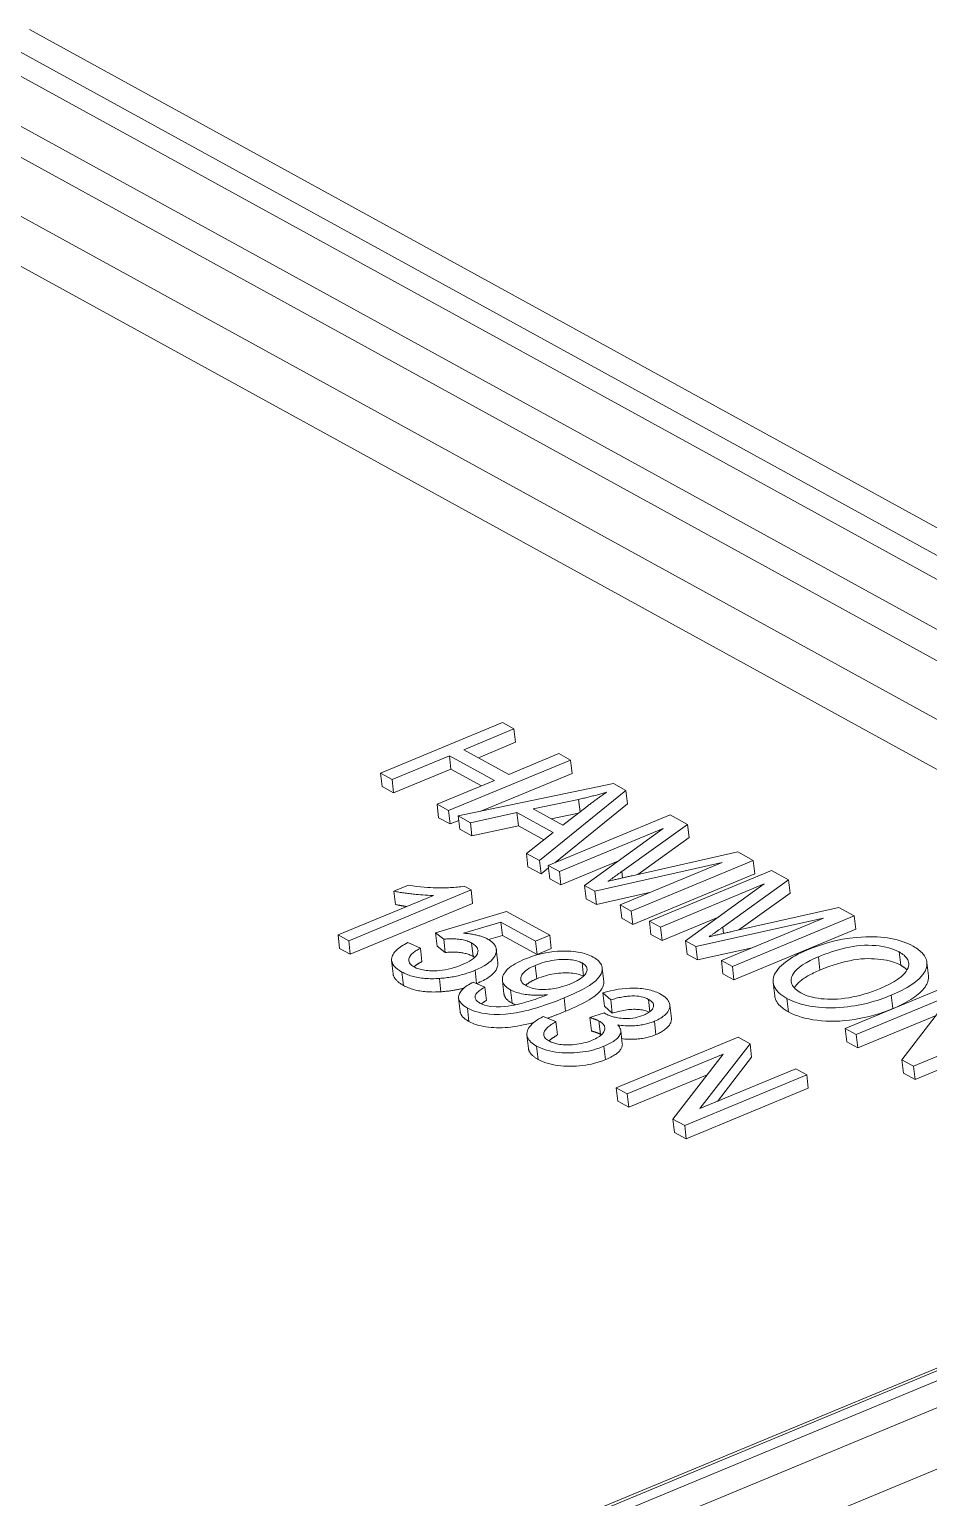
# Model space of a CAD drawing. Header units: millimetres. Extents: x 8 to 690, y 8 to 531.
# Drawn here: x 599.98 to 614.92, y 350.97 to 375.35 of the extents above; entities that cross this region are included whole.
import ezdxf

# ---------------------------------------------------------------- set-up
doc = ezdxf.new("R2010")
doc.units = ezdxf.units.MM
doc.header["$LTSCALE"] = 2.5
doc.layers.add('Visible (ANSI)', color=7, linetype='Continuous', lineweight=9)
doc.layers.add('Visible Narrow (ANSI)', color=7, linetype='Continuous', lineweight=9)

msp = doc.modelspace()

# ---------------------------------------------------------------- linework, layer by layer
at = {"layer": 'Visible (ANSI)'}
for p, q in [((599.978, 375.351), (629.524, 359.125)), ((599.641, 375.079), (629.051, 358.929)), ((627.773, 358.399), (597.935, 374.784)), ((628.635, 358.756), (599.226, 374.907)), ((627.238, 358.176), (597.673, 374.412)), ((596.66, 373.991), (626.225, 357.756)), ((625.363, 357.398), (596.68, 373.149)), ((607.838, 363.837), (605.812, 362.997)), ((608.029, 363.732), (607.838, 363.837)), ((607.197, 363.387), (608.029, 363.732)), ((608.054, 363.511), (608.029, 363.732)), ((607.945, 362.976), (607.197, 363.387)), ((608.054, 363.511), (607.438, 363.255)), ((608.777, 363.322), (607.945, 362.976)), ((608.969, 363.216), (608.777, 363.322)), ((606.003, 362.892), (606.958, 363.288)), ((606.943, 362.376), (608.969, 363.216)), ((606.958, 363.288), (607.706, 362.877)), ((606.983, 363.066), (606.958, 363.288)), ((608.994, 362.995), (608.969, 363.216)), ((605.812, 362.997), (606.003, 362.892)), ((605.837, 362.775), (605.812, 362.997)), ((606.029, 362.67), (606.003, 362.892)), ((606.983, 363.066), (606.029, 362.67)), ((607.706, 362.877), (606.751, 362.481)), ((607.49, 362.787), (606.983, 363.066)), ((608.994, 362.995), (607.477, 362.365)), ((606.029, 362.67), (605.837, 362.775)), ((609.683, 362.824), (607.103, 362.287)), ((608.454, 361.546), (609.89, 362.71)), ((609.89, 362.71), (609.683, 362.824)), ((609.916, 362.489), (609.89, 362.71)), ((606.751, 362.481), (606.943, 362.376)), ((606.777, 362.259), (606.751, 362.481)), ((606.968, 362.154), (606.943, 362.376)), ((608.35, 362.404), (609.104, 362.563)), ((608.84, 362.135), (608.35, 362.404)), ((609.916, 362.489), (608.71, 361.511)), ((609.251, 362.451), (608.84, 362.135)), ((609.127, 362.356), (609.104, 362.563)), ((606.968, 362.154), (606.777, 362.259)), ((607.112, 362.214), (606.968, 362.154)), ((607.103, 362.287), (607.306, 362.176)), ((607.129, 362.066), (607.103, 362.287)), ((607.306, 362.176), (608.077, 362.344)), ((607.331, 361.955), (607.306, 362.176)), ((608.102, 362.122), (607.331, 361.955)), ((608.077, 362.344), (608.682, 362.012)), ((608.102, 362.122), (608.077, 362.344)), ((608.525, 361.89), (608.102, 362.122)), ((610.626, 362.306), (608.6, 361.465)), ((609.101, 362.335), (608.648, 362.24)), ((609.821, 361.365), (610.913, 362.148)), ((610.913, 362.148), (610.626, 362.306)), ((610.938, 361.927), (610.913, 362.148)), ((607.331, 361.955), (607.129, 362.066)), ((608.682, 362.012), (608.236, 361.665)), ((608.784, 361.364), (610.509, 362.08)), ((610.509, 362.08), (609.202, 361.135)), ((610.938, 361.927), (610.088, 361.317)), ((608.236, 361.665), (608.454, 361.546)), ((608.262, 361.444), (608.236, 361.665)), ((611.748, 361.69), (609.992, 361.295)), ((612.004, 361.549), (611.748, 361.69)), ((608.479, 361.324), (608.262, 361.444)), ((608.479, 361.324), (608.454, 361.546)), ((608.605, 361.426), (608.479, 361.324)), ((608.6, 361.465), (608.784, 361.364)), ((608.626, 361.244), (608.6, 361.465)), ((609.756, 361.536), (608.809, 361.143)), ((609.374, 361.041), (611.49, 361.513)), ((611.49, 361.513), (609.795, 360.809)), ((609.979, 360.709), (612.004, 361.549)), ((612.306, 361.384), (610.28, 360.543)), ((612.03, 361.328), (612.004, 361.549)), ((612.593, 361.226), (612.306, 361.384)), ((606.277, 361.138), (606.036, 361.038)), ((608.809, 361.143), (608.626, 361.244)), ((608.809, 361.143), (608.784, 361.364)), ((609.202, 361.135), (609.374, 361.041)), ((609.227, 360.913), (609.202, 361.135)), ((612.03, 361.328), (610.004, 360.487)), ((610.464, 360.442), (612.188, 361.158)), ((612.188, 361.158), (610.882, 360.213)), ((611.501, 360.443), (612.593, 361.226)), ((612.618, 361.004), (612.593, 361.226)), ((553.697, 327.655), (634.085, 361.018)), ((606.69, 360.968), (605.106, 360.311)), ((605.283, 360.214), (607.316, 361.058)), ((606.061, 360.817), (606.036, 361.038)), ((607.316, 361.058), (607.202, 361.12)), ((607.341, 360.836), (607.316, 361.058)), ((609.399, 360.819), (609.227, 360.913)), ((609.399, 360.819), (609.374, 361.041)), ((610.306, 361.021), (609.399, 360.819)), ((612.618, 361.004), (611.767, 360.394)), ((607.341, 360.836), (605.308, 359.992)), ((607.908, 360.7), (606.728, 360.345)), ((608.625, 360.306), (607.908, 360.7)), ((609.795, 360.809), (609.979, 360.709)), ((609.82, 360.588), (609.795, 360.809)), ((610.004, 360.487), (609.979, 360.709)), ((613.428, 360.768), (611.672, 360.373)), ((613.684, 360.627), (613.428, 360.768)), ((636.983, 360.541), (551.943, 325.246)), ((607.191, 360.34), (607.812, 360.523)), ((607.812, 360.523), (608.387, 360.207)), ((607.837, 360.301), (607.812, 360.523)), ((610.004, 360.487), (609.82, 360.588)), ((610.28, 360.543), (610.464, 360.442)), ((610.305, 360.321), (610.28, 360.543)), ((610.489, 360.22), (610.464, 360.442)), ((611.436, 360.613), (610.489, 360.22)), ((611.053, 360.118), (613.17, 360.591)), ((613.17, 360.591), (611.475, 359.887)), ((611.658, 359.786), (613.684, 360.627)), ((613.709, 360.405), (611.684, 359.564)), ((613.709, 360.405), (613.684, 360.627)), ((605.106, 360.311), (605.283, 360.214)), ((605.131, 360.089), (605.106, 360.311)), ((605.308, 359.992), (605.283, 360.214)), ((606.476, 360.091), (606.268, 360.185)), ((606.728, 360.345), (606.863, 360.241)), ((606.753, 360.123), (606.728, 360.345)), ((606.888, 360.019), (606.863, 360.241)), ((607.837, 360.301), (607.607, 360.234)), ((608.413, 359.985), (607.837, 360.301)), ((608.387, 360.207), (608.625, 360.306)), ((608.413, 359.985), (608.387, 360.207)), ((608.65, 360.084), (608.625, 360.306)), ((610.489, 360.22), (610.305, 360.321)), ((610.882, 360.213), (611.053, 360.118)), ((610.907, 359.991), (610.882, 360.213)), ((605.308, 359.992), (605.131, 360.089)), ((606.501, 359.87), (606.476, 360.091)), ((606.888, 360.019), (606.753, 360.123)), ((607.761, 359.851), (607.736, 360.072)), ((608.65, 360.084), (608.413, 359.985)), ((611.079, 359.897), (610.907, 359.991)), ((611.079, 359.897), (611.053, 360.118)), ((611.985, 360.099), (611.079, 359.897)), ((606.022, 359.663), (605.997, 359.885)), ((609.52, 359.54), (609.495, 359.762)), ((611.475, 359.887), (611.658, 359.786)), ((611.5, 359.665), (611.475, 359.887)), ((611.684, 359.564), (611.5, 359.665)), ((611.684, 359.564), (611.658, 359.786)), ((614.914, 359.634), (614.889, 359.856)), ((607.546, 359.444), (607.354, 359.529)), ((607.571, 359.223), (607.546, 359.444)), ((607.863, 359.336), (607.837, 359.557)), ((612.362, 359.301), (612.337, 359.523)), ((615.558, 359.598), (613.533, 358.757)), ((607.134, 359.039), (607.109, 359.261)), ((609.506, 359.349), (609.638, 359.233)), ((609.531, 359.127), (609.506, 359.349)), ((609.663, 359.011), (609.638, 359.233)), ((613.715, 358.657), (615.306, 359.317)), ((615.306, 359.317), (614.474, 358.24)), ((608.727, 358.872), (608.517, 358.955)), ((609.526, 359.019), (609.29, 358.939)), ((609.315, 358.717), (609.29, 358.939)), ((609.663, 359.011), (609.531, 359.127)), ((610.644, 358.925), (610.619, 359.147)), ((615.042, 358.975), (613.741, 358.435)), ((614.67, 358.132), (616.696, 358.973)), ((608.752, 358.65), (608.727, 358.872)), ((609.829, 358.502), (609.804, 358.724)), ((613.533, 358.757), (613.715, 358.657)), ((613.558, 358.535), (613.533, 358.757)), ((616.721, 358.751), (614.695, 357.911)), ((608.269, 358.427), (608.244, 358.649)), ((611.756, 358.612), (609.73, 357.771)), ((611.12, 357.428), (611.951, 358.505)), ((611.951, 358.505), (611.756, 358.612)), ((611.977, 358.283), (611.951, 358.505)), ((613.741, 358.435), (613.558, 358.535)), ((613.741, 358.435), (613.715, 358.657)), ((609.912, 357.671), (611.503, 358.331)), ((611.503, 358.331), (610.671, 357.254)), ((611.977, 358.283), (611.409, 357.548)), ((614.474, 358.24), (614.67, 358.132)), ((614.499, 358.018), (614.474, 358.24)), ((611.239, 357.99), (609.938, 357.449)), ((610.867, 357.147), (612.893, 357.988)), ((612.71, 358.088), (611.12, 357.428)), ((612.893, 357.988), (612.71, 358.088)), ((612.918, 357.766), (612.893, 357.988)), ((614.695, 357.911), (614.499, 358.018)), ((614.695, 357.911), (614.67, 358.132)), ((609.73, 357.771), (609.912, 357.671)), ((609.755, 357.55), (609.73, 357.771)), ((612.918, 357.766), (610.892, 356.925)), ((609.938, 357.449), (609.755, 357.55)), ((609.938, 357.449), (609.912, 357.671)), ((610.671, 357.254), (610.867, 357.147)), ((610.697, 357.033), (610.671, 357.254)), ((610.892, 356.925), (610.697, 357.033)), ((610.892, 356.925), (610.867, 357.147))]:
    msp.add_line(p, q, dxfattribs=at)
at = {"layer": 'Visible (ANSI)', "flags": 128}
for points in [[(609.104, 362.563), (609.124, 362.567), (609.143, 362.572), (609.163, 362.576), (609.183, 362.581), (609.203, 362.585), (609.222, 362.59), (609.242, 362.595), (609.262, 362.599), (609.281, 362.604), (609.301, 362.609), (609.32, 362.614), (609.34, 362.619), (609.359, 362.623), (609.378, 362.628), (609.398, 362.633), (609.417, 362.639), (609.436, 362.644), (609.455, 362.649), (609.474, 362.654), (609.494, 362.659), (609.513, 362.665), (609.532, 362.67), (609.551, 362.676), (609.569, 362.681)], [(609.569, 362.681), (609.555, 362.672), (609.541, 362.662), (609.527, 362.653), (609.513, 362.643), (609.499, 362.634), (609.486, 362.624), (609.472, 362.614), (609.458, 362.605), (609.445, 362.595), (609.432, 362.586), (609.418, 362.576), (609.405, 362.567), (609.392, 362.557), (609.379, 362.548), (609.366, 362.538), (609.353, 362.528), (609.34, 362.519), (609.327, 362.509), (609.314, 362.499), (609.301, 362.49), (609.289, 362.48), (609.276, 362.47), (609.263, 362.461), (609.251, 362.451)], [(607.202, 361.12), (607.175, 361.116), (607.147, 361.112), (607.119, 361.109), (607.09, 361.106), (607.061, 361.103), (607.032, 361.101), (607.003, 361.099), (606.973, 361.097), (606.944, 361.096), (606.914, 361.095), (606.884, 361.095), (606.854, 361.094), (606.824, 361.094), (606.794, 361.094), (606.764, 361.094), (606.729, 361.095), (606.689, 361.096), (606.643, 361.098), (606.593, 361.101), (606.538, 361.106), (606.478, 361.111), (606.415, 361.118), (606.348, 361.127), (606.277, 361.138)], [(609.591, 361.203), (609.6, 361.21), (609.61, 361.216), (609.62, 361.223), (609.63, 361.23), (609.64, 361.237), (609.65, 361.244), (609.66, 361.251), (609.67, 361.258), (609.68, 361.265), (609.689, 361.272), (609.698, 361.278), (609.708, 361.285), (609.717, 361.292), (609.727, 361.298), (609.736, 361.305), (609.746, 361.312), (609.755, 361.319), (609.765, 361.325), (609.774, 361.332), (609.784, 361.339), (609.793, 361.345), (609.803, 361.352), (609.812, 361.359), (609.821, 361.365)], [(609.992, 361.295), (609.976, 361.292), (609.959, 361.288), (609.943, 361.284), (609.926, 361.28), (609.91, 361.277), (609.893, 361.273), (609.876, 361.269), (609.859, 361.265), (609.843, 361.261), (609.826, 361.258), (609.809, 361.254), (609.793, 361.25), (609.776, 361.246), (609.76, 361.243), (609.744, 361.239), (609.727, 361.235), (609.71, 361.231), (609.693, 361.227), (609.676, 361.223), (609.658, 361.219), (609.641, 361.215), (609.624, 361.211), (609.607, 361.207), (609.591, 361.203)], [(606.036, 361.038), (606.056, 361.034), (606.076, 361.03), (606.096, 361.026), (606.117, 361.023), (606.138, 361.019), (606.159, 361.016), (606.18, 361.012), (606.202, 361.009), (606.224, 361.006), (606.245, 361.003), (606.267, 361), (606.289, 360.997), (606.31, 360.994), (606.332, 360.992), (606.353, 360.989), (606.377, 360.987), (606.406, 360.984), (606.439, 360.981), (606.475, 360.977), (606.514, 360.975), (606.556, 360.972), (606.599, 360.97), (606.644, 360.969), (606.69, 360.968)], [(606.247, 360.784), (606.238, 360.786), (606.229, 360.787), (606.221, 360.788), (606.212, 360.789), (606.204, 360.791), (606.195, 360.792), (606.187, 360.793), (606.179, 360.795), (606.171, 360.796), (606.163, 360.797), (606.155, 360.799), (606.148, 360.8), (606.14, 360.801), (606.132, 360.803), (606.125, 360.804), (606.117, 360.805), (606.11, 360.807), (606.103, 360.808), (606.096, 360.81), (606.089, 360.811), (606.082, 360.812), (606.075, 360.814), (606.068, 360.815), (606.061, 360.817)], [(611.27, 360.281), (611.28, 360.287), (611.29, 360.294), (611.3, 360.301), (611.31, 360.308), (611.32, 360.315), (611.33, 360.322), (611.34, 360.329), (611.35, 360.336), (611.359, 360.343), (611.369, 360.349), (611.378, 360.356), (611.387, 360.362), (611.397, 360.369), (611.406, 360.376), (611.416, 360.383), (611.425, 360.389), (611.435, 360.396), (611.444, 360.403), (611.454, 360.41), (611.463, 360.416), (611.473, 360.423), (611.482, 360.43), (611.491, 360.436), (611.501, 360.443)], [(606.268, 360.185), (606.24, 360.17), (606.212, 360.155), (606.186, 360.14), (606.161, 360.125), (606.137, 360.109), (606.115, 360.093), (606.095, 360.076), (606.076, 360.059), (606.059, 360.042), (606.044, 360.024), (606.032, 360.007), (606.021, 359.989), (606.012, 359.972), (606.005, 359.954), (605.999, 359.934), (605.996, 359.911), (605.997, 359.885), (606.003, 359.858), (606.015, 359.828), (606.035, 359.798), (606.061, 359.77), (606.092, 359.744), (606.127, 359.719), (606.167, 359.695)], [(606.863, 360.241), (606.88, 360.242), (606.896, 360.244), (606.913, 360.245), (606.929, 360.246), (606.946, 360.247), (606.962, 360.248), (606.979, 360.248), (606.995, 360.248), (607.011, 360.248), (607.028, 360.247), (607.046, 360.246), (607.066, 360.245), (607.088, 360.243), (607.111, 360.241), (607.134, 360.238), (607.158, 360.234), (607.183, 360.229), (607.206, 360.223), (607.228, 360.217), (607.249, 360.211), (607.269, 360.203), (607.288, 360.195), (607.306, 360.187), (607.323, 360.178)], [(607.323, 360.178), (607.34, 360.169), (607.356, 360.159), (607.37, 360.148), (607.383, 360.138), (607.395, 360.126), (607.405, 360.115), (607.414, 360.103), (607.421, 360.091), (607.426, 360.078), (607.43, 360.065), (607.432, 360.052), (607.431, 360.039), (607.43, 360.026), (607.426, 360.012), (607.421, 359.998), (607.412, 359.982), (607.399, 359.963), (607.381, 359.943), (607.357, 359.921), (607.326, 359.898), (607.292, 359.877), (607.254, 359.856), (607.214, 359.837), (607.171, 359.818)], [(607.59, 360.243), (607.578, 360.25), (607.565, 360.256), (607.551, 360.262), (607.538, 360.268), (607.524, 360.274), (607.509, 360.28), (607.494, 360.285), (607.479, 360.29), (607.463, 360.295), (607.447, 360.299), (607.431, 360.304), (607.414, 360.308), (607.396, 360.312), (607.379, 360.316), (607.361, 360.319), (607.343, 360.322), (607.325, 360.325), (607.306, 360.328), (607.288, 360.331), (607.269, 360.333), (607.249, 360.335), (607.23, 360.337), (607.21, 360.339), (607.191, 360.34)], [(607.383, 359.724), (607.436, 359.747), (607.486, 359.772), (607.533, 359.798), (607.576, 359.824), (607.614, 359.852), (607.648, 359.881), (607.675, 359.909), (607.695, 359.935), (607.711, 359.96), (607.722, 359.984), (607.73, 360.005), (607.735, 360.026), (607.737, 360.047), (607.737, 360.067), (607.734, 360.087), (607.728, 360.107), (607.72, 360.126), (607.708, 360.145), (607.695, 360.163), (607.678, 360.18), (607.659, 360.197), (607.638, 360.213), (607.615, 360.228), (607.59, 360.243)], [(611.672, 360.373), (611.655, 360.369), (611.639, 360.365), (611.623, 360.362), (611.606, 360.358), (611.589, 360.354), (611.572, 360.35), (611.556, 360.347), (611.539, 360.343), (611.522, 360.339), (611.506, 360.335), (611.489, 360.331), (611.472, 360.328), (611.456, 360.324), (611.44, 360.32), (611.424, 360.316), (611.407, 360.313), (611.39, 360.309), (611.373, 360.305), (611.355, 360.301), (611.338, 360.297), (611.321, 360.292), (611.303, 360.288), (611.287, 360.284), (611.27, 360.281)], [(614.66, 360.125), (614.622, 360.145), (614.582, 360.164), (614.539, 360.182), (614.494, 360.199), (614.447, 360.214), (614.398, 360.228), (614.346, 360.24), (614.292, 360.251), (614.237, 360.261), (614.18, 360.268), (614.122, 360.274), (614.063, 360.278), (614.002, 360.28), (613.941, 360.281), (613.877, 360.28), (613.803, 360.277), (613.713, 360.27), (613.608, 360.258), (613.49, 360.239), (613.363, 360.212), (613.24, 360.179), (613.12, 360.143), (613.005, 360.102), (612.895, 360.058)], [(606.37, 359.78), (606.35, 359.792), (606.331, 359.805), (606.316, 359.819), (606.303, 359.833), (606.293, 359.849), (606.286, 359.864), (606.282, 359.881), (606.281, 359.897), (606.283, 359.914), (606.287, 359.93), (606.294, 359.945), (606.303, 359.959), (606.312, 359.972), (606.323, 359.984), (606.334, 359.995), (606.347, 360.007), (606.36, 360.018), (606.374, 360.029), (606.39, 360.04), (606.406, 360.051), (606.422, 360.061), (606.44, 360.071), (606.457, 360.082), (606.476, 360.091)], [(607.349, 359.956), (607.334, 359.964), (607.319, 359.971), (607.303, 359.978), (607.287, 359.984), (607.271, 359.99), (607.253, 359.996), (607.236, 360.001), (607.218, 360.005), (607.199, 360.009), (607.179, 360.013), (607.16, 360.016), (607.139, 360.019), (607.119, 360.021), (607.098, 360.023), (607.077, 360.024), (607.057, 360.025), (607.036, 360.026), (607.015, 360.026), (606.994, 360.026), (606.973, 360.025), (606.952, 360.024), (606.931, 360.023), (606.909, 360.021), (606.888, 360.019)], [(607.377, 359.939), (607.376, 359.94), (607.375, 359.941), (607.374, 359.942), (607.373, 359.942), (607.372, 359.943), (607.37, 359.944), (607.369, 359.944), (607.368, 359.945), (607.367, 359.946), (607.366, 359.947), (607.365, 359.947), (607.363, 359.948), (607.362, 359.949), (607.361, 359.949), (607.36, 359.95), (607.359, 359.951), (607.357, 359.952), (607.356, 359.952), (607.355, 359.953), (607.354, 359.954), (607.353, 359.954), (607.351, 359.955), (607.35, 359.956), (607.349, 359.956)], [(608.207, 359.909), (608.166, 359.891), (608.126, 359.872), (608.087, 359.853), (608.051, 359.833), (608.016, 359.812), (607.984, 359.791), (607.955, 359.769), (607.929, 359.746), (607.906, 359.724), (607.886, 359.701), (607.87, 359.677), (607.857, 359.654), (607.847, 359.63), (607.84, 359.606), (607.837, 359.583), (607.837, 359.56), (607.841, 359.537), (607.849, 359.515), (607.861, 359.493), (607.876, 359.472), (607.895, 359.453), (607.918, 359.434), (607.943, 359.416), (607.972, 359.399)], [(609.345, 359.944), (609.318, 359.957), (609.291, 359.97), (609.262, 359.982), (609.231, 359.993), (609.199, 360.003), (609.165, 360.012), (609.13, 360.02), (609.093, 360.027), (609.055, 360.033), (609.016, 360.037), (608.976, 360.041), (608.935, 360.043), (608.893, 360.044), (608.851, 360.044), (608.805, 360.043), (608.752, 360.04), (608.692, 360.035), (608.626, 360.026), (608.554, 360.014), (608.48, 359.998), (608.408, 359.979), (608.338, 359.957), (608.272, 359.934), (608.207, 359.909)], [(608.861, 359.266), (609.019, 359.334), (609.169, 359.408), (609.285, 359.474), (609.353, 359.522), (609.389, 359.552), (609.417, 359.58), (609.442, 359.608), (609.462, 359.637), (609.478, 359.666), (609.489, 359.695), (609.495, 359.723), (609.496, 359.748), (609.494, 359.772), (609.488, 359.793), (609.481, 359.813), (609.473, 359.829), (609.463, 359.845), (609.451, 359.861), (609.437, 359.876), (609.422, 359.89), (609.405, 359.904), (609.386, 359.918), (609.366, 359.931), (609.345, 359.944)], [(612.895, 360.058), (612.844, 360.037), (612.794, 360.014), (612.747, 359.99), (612.702, 359.966), (612.658, 359.941), (612.617, 359.915), (612.578, 359.889), (612.541, 359.862), (612.507, 359.834), (612.474, 359.806), (612.442, 359.774), (612.411, 359.739), (612.383, 359.7), (612.36, 359.658), (612.343, 359.613), (612.336, 359.568), (612.336, 359.523), (612.346, 359.479), (612.363, 359.437), (612.389, 359.396), (612.423, 359.358), (612.463, 359.322), (612.511, 359.288), (612.565, 359.256)], [(612.794, 359.352), (612.767, 359.367), (612.743, 359.383), (612.721, 359.4), (612.7, 359.418), (612.683, 359.436), (612.668, 359.455), (612.655, 359.474), (612.646, 359.494), (612.639, 359.515), (612.635, 359.535), (612.634, 359.556), (612.636, 359.578), (612.64, 359.599), (612.647, 359.621), (612.657, 359.645), (612.673, 359.672), (612.696, 359.703), (612.729, 359.738), (612.772, 359.776), (612.825, 359.814), (612.884, 359.85), (612.948, 359.885), (613.016, 359.918), (613.088, 359.949)], [(613.088, 359.949), (613.141, 359.97), (613.195, 359.991), (613.25, 360.011), (613.306, 360.031), (613.363, 360.049), (613.421, 360.066), (613.48, 360.083), (613.541, 360.097), (613.603, 360.11), (613.665, 360.121), (613.728, 360.13), (613.791, 360.136), (613.854, 360.139), (613.916, 360.139), (613.978, 360.138), (614.039, 360.134), (614.098, 360.128), (614.155, 360.119), (614.209, 360.109), (614.26, 360.097), (614.307, 360.082), (614.351, 360.066), (614.393, 360.049), (614.431, 360.029)], [(614.456, 359.807), (614.422, 359.825), (614.385, 359.841), (614.346, 359.856), (614.306, 359.869), (614.264, 359.881), (614.219, 359.891), (614.173, 359.899), (614.125, 359.906), (614.074, 359.911), (614.022, 359.915), (613.968, 359.917), (613.912, 359.918), (613.855, 359.916), (613.795, 359.912), (613.734, 359.906), (613.672, 359.896), (613.608, 359.884), (613.542, 359.87), (613.475, 359.853), (613.406, 359.833), (613.335, 359.81), (613.263, 359.785), (613.189, 359.758), (613.114, 359.727)], [(614.431, 360.029), (614.453, 360.016), (614.474, 360.003), (614.493, 359.989), (614.51, 359.975), (614.526, 359.96), (614.541, 359.945), (614.553, 359.929), (614.564, 359.913), (614.573, 359.897), (614.58, 359.879), (614.585, 359.86), (614.589, 359.839), (614.589, 359.816), (614.586, 359.791), (614.578, 359.764), (614.565, 359.735), (614.543, 359.702), (614.511, 359.664), (614.466, 359.622), (614.407, 359.578), (614.341, 359.535), (614.267, 359.494), (614.188, 359.456), (614.104, 359.419)], [(614.298, 359.31), (614.436, 359.372), (614.561, 359.439), (614.671, 359.51), (614.761, 359.585), (614.822, 359.652), (614.859, 359.709), (614.878, 359.755), (614.888, 359.795), (614.89, 359.833), (614.888, 359.866), (614.881, 359.896), (614.872, 359.922), (614.862, 359.943), (614.851, 359.962), (614.838, 359.98), (614.824, 359.998), (614.809, 360.015), (614.792, 360.032), (614.773, 360.049), (614.753, 360.065), (614.732, 360.081), (614.709, 360.096), (614.685, 360.111), (614.66, 360.125)], [(606.192, 359.473), (606.179, 359.481), (606.167, 359.488), (606.155, 359.495), (606.144, 359.503), (606.133, 359.51), (606.122, 359.518), (606.112, 359.526), (606.103, 359.533), (606.094, 359.541), (606.086, 359.549), (606.078, 359.557), (606.071, 359.564), (606.064, 359.572), (606.057, 359.58), (606.052, 359.588), (606.046, 359.597), (606.042, 359.605), (606.037, 359.613), (606.033, 359.621), (606.03, 359.63), (606.027, 359.638), (606.025, 359.646), (606.023, 359.655), (606.022, 359.663)], [(606.167, 359.695), (606.186, 359.685), (606.205, 359.676), (606.225, 359.667), (606.246, 359.658), (606.267, 359.649), (606.289, 359.641), (606.312, 359.634), (606.336, 359.627), (606.36, 359.62), (606.385, 359.614), (606.411, 359.609), (606.438, 359.604), (606.465, 359.599), (606.493, 359.595), (606.521, 359.592), (606.55, 359.59), (606.579, 359.588), (606.608, 359.586), (606.638, 359.585), (606.668, 359.585), (606.699, 359.585), (606.729, 359.586), (606.76, 359.587), (606.791, 359.589)], [(606.501, 359.87), (606.494, 359.866), (606.487, 359.862), (606.48, 359.858), (606.474, 359.855), (606.467, 359.851), (606.461, 359.847), (606.454, 359.843), (606.448, 359.84), (606.442, 359.836), (606.436, 359.832), (606.431, 359.829), (606.425, 359.825), (606.42, 359.821), (606.414, 359.818), (606.409, 359.814), (606.404, 359.81), (606.399, 359.807), (606.394, 359.803), (606.389, 359.799), (606.385, 359.796), (606.38, 359.792), (606.376, 359.789), (606.372, 359.785), (606.368, 359.781)], [(607.171, 359.818), (607.127, 359.801), (607.082, 359.784), (607.035, 359.769), (606.986, 359.756), (606.936, 359.744), (606.885, 359.734), (606.837, 359.727), (606.792, 359.722), (606.752, 359.718), (606.716, 359.717), (606.684, 359.716), (606.655, 359.717), (606.627, 359.718), (606.599, 359.719), (606.572, 359.722), (606.545, 359.725), (606.519, 359.73), (606.494, 359.735), (606.471, 359.741), (606.448, 359.747), (606.427, 359.754), (606.407, 359.762), (606.388, 359.771), (606.37, 359.78)], [(606.791, 359.589), (606.817, 359.591), (606.844, 359.593), (606.87, 359.596), (606.896, 359.599), (606.922, 359.602), (606.948, 359.606), (606.974, 359.61), (607, 359.614), (607.025, 359.618), (607.051, 359.623), (607.076, 359.629), (607.102, 359.634), (607.127, 359.64), (607.152, 359.647), (607.176, 359.653), (607.2, 359.66), (607.224, 359.667), (607.248, 359.675), (607.271, 359.682), (607.294, 359.69), (607.317, 359.699), (607.339, 359.707), (607.361, 359.716), (607.383, 359.724)], [(607.761, 359.851), (607.762, 359.836), (607.762, 359.821), (607.76, 359.806), (607.757, 359.791), (607.752, 359.775), (607.746, 359.76), (607.739, 359.744), (607.731, 359.729), (607.721, 359.714), (607.709, 359.698), (607.697, 359.684), (607.683, 359.669), (607.667, 359.654), (607.651, 359.64), (607.633, 359.625), (607.613, 359.611), (607.593, 359.597), (607.571, 359.583), (607.547, 359.57), (607.523, 359.556), (607.497, 359.543), (607.469, 359.53), (607.441, 359.517), (607.411, 359.504)], [(608.235, 359.466), (608.219, 359.476), (608.204, 359.486), (608.19, 359.496), (608.178, 359.507), (608.168, 359.518), (608.159, 359.53), (608.152, 359.542), (608.146, 359.555), (608.143, 359.567), (608.141, 359.58), (608.142, 359.593), (608.143, 359.607), (608.147, 359.62), (608.152, 359.634), (608.16, 359.649), (608.171, 359.665), (608.185, 359.683), (608.203, 359.701), (608.226, 359.72), (608.253, 359.739), (608.282, 359.757), (608.313, 359.774), (608.347, 359.79), (608.382, 359.805)], [(608.382, 359.805), (608.418, 359.819), (608.455, 359.833), (608.493, 359.846), (608.533, 359.858), (608.573, 359.868), (608.614, 359.878), (608.656, 359.886), (608.698, 359.892), (608.737, 359.897), (608.775, 359.901), (608.811, 359.903), (608.845, 359.904), (608.877, 359.904), (608.907, 359.904), (608.938, 359.902), (608.967, 359.9), (608.996, 359.896), (609.024, 359.892), (609.05, 359.887), (609.076, 359.88), (609.099, 359.873), (609.121, 359.865), (609.142, 359.856), (609.161, 359.846)], [(609.184, 359.626), (609.164, 359.636), (609.142, 359.645), (609.118, 359.653), (609.094, 359.661), (609.067, 359.667), (609.04, 359.672), (609.01, 359.676), (608.98, 359.679), (608.948, 359.681), (608.915, 359.682), (608.88, 359.682), (608.844, 359.681), (608.807, 359.679), (608.77, 359.676), (608.734, 359.672), (608.697, 359.667), (608.661, 359.66), (608.624, 359.653), (608.588, 359.644), (608.552, 359.634), (608.515, 359.623), (608.479, 359.611), (608.443, 359.598), (608.407, 359.583)], [(609.161, 359.846), (609.178, 359.837), (609.192, 359.826), (609.206, 359.815), (609.217, 359.804), (609.226, 359.792), (609.234, 359.78), (609.239, 359.767), (609.242, 359.754), (609.243, 359.741), (609.243, 359.728), (609.24, 359.714), (609.236, 359.7), (609.23, 359.686), (609.222, 359.671), (609.211, 359.655), (609.197, 359.638), (609.179, 359.621), (609.156, 359.602), (609.131, 359.583), (609.102, 359.566), (609.072, 359.549), (609.04, 359.532), (609.006, 359.516), (608.971, 359.501)], [(613.114, 359.727), (613.086, 359.715), (613.058, 359.704), (613.032, 359.692), (613.006, 359.68), (612.982, 359.667), (612.958, 359.655), (612.935, 359.643), (612.914, 359.631), (612.893, 359.619), (612.873, 359.607), (612.853, 359.594), (612.835, 359.582), (612.818, 359.57), (612.801, 359.557), (612.786, 359.545), (612.771, 359.532), (612.758, 359.52), (612.745, 359.507), (612.733, 359.495), (612.722, 359.482), (612.712, 359.469), (612.703, 359.457), (612.694, 359.444), (612.687, 359.431)], [(614.561, 359.729), (614.558, 359.732), (614.555, 359.736), (614.551, 359.739), (614.548, 359.743), (614.544, 359.746), (614.54, 359.75), (614.536, 359.753), (614.532, 359.756), (614.528, 359.76), (614.524, 359.763), (614.52, 359.766), (614.516, 359.77), (614.511, 359.773), (614.507, 359.776), (614.502, 359.779), (614.497, 359.782), (614.493, 359.786), (614.488, 359.789), (614.483, 359.792), (614.478, 359.795), (614.472, 359.798), (614.467, 359.801), (614.462, 359.804), (614.456, 359.807)], [(606.816, 359.367), (606.785, 359.366), (606.753, 359.364), (606.723, 359.364), (606.692, 359.363), (606.663, 359.364), (606.633, 359.364), (606.605, 359.366), (606.576, 359.368), (606.549, 359.37), (606.521, 359.373), (606.495, 359.377), (606.468, 359.381), (606.443, 359.386), (606.417, 359.391), (606.393, 359.397), (606.368, 359.403), (606.345, 359.41), (606.321, 359.417), (606.299, 359.425), (606.276, 359.434), (606.255, 359.443), (606.233, 359.453), (606.213, 359.463), (606.192, 359.473)], [(607.201, 359.432), (607.186, 359.427), (607.17, 359.423), (607.155, 359.419), (607.139, 359.416), (607.123, 359.412), (607.108, 359.408), (607.092, 359.405), (607.076, 359.402), (607.06, 359.399), (607.045, 359.396), (607.029, 359.393), (607.013, 359.39), (606.997, 359.387), (606.98, 359.385), (606.964, 359.383), (606.948, 359.38), (606.932, 359.378), (606.915, 359.376), (606.899, 359.375), (606.883, 359.373), (606.866, 359.371), (606.85, 359.37), (606.833, 359.369), (606.816, 359.367)], [(607.354, 359.529), (607.327, 359.515), (607.301, 359.5), (607.276, 359.485), (607.253, 359.47), (607.231, 359.455), (607.21, 359.439), (607.191, 359.423), (607.174, 359.406), (607.158, 359.39), (607.145, 359.373), (607.133, 359.356), (607.124, 359.339), (607.117, 359.322), (607.112, 359.305), (607.109, 359.285), (607.109, 359.265), (607.112, 359.243), (607.121, 359.221), (607.133, 359.198), (607.151, 359.176), (607.172, 359.155), (607.197, 359.135), (607.224, 359.116), (607.255, 359.098)], [(607.463, 359.18), (607.45, 359.188), (607.438, 359.196), (607.426, 359.204), (607.416, 359.212), (607.407, 359.222), (607.399, 359.231), (607.393, 359.241), (607.388, 359.25), (607.384, 359.261), (607.382, 359.271), (607.382, 359.281), (607.383, 359.292), (607.386, 359.304), (607.391, 359.315), (607.398, 359.328), (607.407, 359.34), (607.419, 359.354), (607.433, 359.368), (607.449, 359.381), (607.466, 359.394), (607.485, 359.407), (607.505, 359.42), (607.525, 359.432), (607.546, 359.444)], [(608.407, 359.583), (608.397, 359.579), (608.387, 359.575), (608.377, 359.57), (608.368, 359.566), (608.358, 359.562), (608.349, 359.557), (608.34, 359.553), (608.331, 359.548), (608.323, 359.544), (608.315, 359.539), (608.307, 359.535), (608.299, 359.53), (608.291, 359.525), (608.284, 359.521), (608.277, 359.516), (608.27, 359.512), (608.263, 359.507), (608.257, 359.502), (608.25, 359.497), (608.244, 359.493), (608.238, 359.488), (608.233, 359.483), (608.228, 359.478), (608.222, 359.473)], [(608.971, 359.501), (608.947, 359.491), (608.922, 359.482), (608.896, 359.472), (608.87, 359.464), (608.843, 359.455), (608.816, 359.447), (608.789, 359.44), (608.761, 359.433), (608.732, 359.427), (608.703, 359.421), (608.672, 359.416), (608.639, 359.412), (608.604, 359.409), (608.567, 359.406), (608.528, 359.405), (608.489, 359.406), (608.451, 359.408), (608.415, 359.412), (608.379, 359.417), (608.346, 359.424), (608.315, 359.433), (608.286, 359.443), (608.259, 359.454), (608.235, 359.466)], [(609.52, 359.54), (609.521, 359.522), (609.52, 359.504), (609.517, 359.485), (609.512, 359.467), (609.505, 359.448), (609.496, 359.429), (609.484, 359.411), (609.471, 359.392), (609.455, 359.373), (609.438, 359.354), (609.418, 359.334), (609.397, 359.315), (609.372, 359.296), (609.345, 359.276), (609.314, 359.255), (609.28, 359.234), (609.242, 359.212), (609.201, 359.19), (609.157, 359.167), (609.109, 359.143), (609.058, 359.119), (609.004, 359.095), (608.947, 359.07), (608.886, 359.044)], [(610.465, 359.328), (610.445, 359.339), (610.423, 359.349), (610.401, 359.359), (610.378, 359.369), (610.353, 359.377), (610.328, 359.386), (610.301, 359.393), (610.273, 359.4), (610.245, 359.407), (610.216, 359.412), (610.186, 359.417), (610.155, 359.421), (610.124, 359.424), (610.09, 359.426), (610.051, 359.428), (610.005, 359.429), (609.953, 359.428), (609.894, 359.424), (609.829, 359.418), (609.762, 359.409), (609.696, 359.397), (609.631, 359.383), (609.568, 359.367), (609.506, 359.349)], [(614.914, 359.634), (614.916, 359.611), (614.915, 359.587), (614.911, 359.564), (614.906, 359.54), (614.898, 359.517), (614.887, 359.493), (614.874, 359.47), (614.859, 359.446), (614.841, 359.423), (614.821, 359.399), (614.799, 359.376), (614.774, 359.352), (614.747, 359.329), (614.719, 359.306), (614.688, 359.283), (614.655, 359.26), (614.621, 359.238), (614.584, 359.216), (614.546, 359.194), (614.505, 359.172), (614.463, 359.151), (614.418, 359.13), (614.372, 359.109), (614.323, 359.088)], [(607.255, 359.098), (607.296, 359.077), (607.34, 359.058), (607.389, 359.041), (607.44, 359.027), (607.495, 359.015), (607.554, 359.005), (607.623, 358.997), (607.701, 358.993), (607.79, 358.992), (607.887, 358.997), (607.98, 359.007), (608.066, 359.02), (608.144, 359.034), (608.213, 359.049), (608.277, 359.064), (608.342, 359.082), (608.407, 359.101), (608.473, 359.121), (608.538, 359.143), (608.604, 359.166), (608.669, 359.19), (608.734, 359.214), (608.798, 359.24), (608.861, 359.266)], [(608.535, 359.3), (608.51, 359.29), (608.484, 359.28), (608.458, 359.27), (608.432, 359.26), (608.405, 359.251), (608.379, 359.241), (608.352, 359.232), (608.324, 359.223), (608.297, 359.215), (608.269, 359.206), (608.24, 359.198), (608.208, 359.189), (608.171, 359.179), (608.129, 359.169), (608.083, 359.158), (608.035, 359.148), (607.985, 359.138), (607.934, 359.13), (607.874, 359.123), (607.807, 359.118), (607.732, 359.118), (607.639, 359.125), (607.542, 359.147), (607.463, 359.18)], [(607.571, 359.223), (607.567, 359.22), (607.563, 359.218), (607.559, 359.216), (607.555, 359.213), (607.551, 359.211), (607.547, 359.209), (607.543, 359.206), (607.539, 359.204), (607.536, 359.202), (607.532, 359.199), (607.528, 359.197), (607.525, 359.195), (607.521, 359.193), (607.518, 359.19), (607.514, 359.188), (607.511, 359.186), (607.508, 359.184), (607.504, 359.181), (607.501, 359.179), (607.498, 359.177), (607.495, 359.175), (607.492, 359.173), (607.489, 359.17), (607.486, 359.168)], [(607.997, 359.178), (607.987, 359.183), (607.977, 359.189), (607.968, 359.195), (607.959, 359.201), (607.95, 359.207), (607.942, 359.213), (607.934, 359.219), (607.927, 359.226), (607.92, 359.232), (607.913, 359.238), (607.907, 359.245), (607.901, 359.251), (607.896, 359.258), (607.891, 359.265), (607.886, 359.271), (607.882, 359.278), (607.878, 359.285), (607.875, 359.292), (607.872, 359.299), (607.869, 359.306), (607.867, 359.313), (607.865, 359.321), (607.864, 359.328), (607.863, 359.336)], [(607.972, 359.399), (607.994, 359.388), (608.018, 359.377), (608.043, 359.367), (608.069, 359.358), (608.097, 359.349), (608.126, 359.342), (608.156, 359.335), (608.186, 359.329), (608.215, 359.325), (608.243, 359.321), (608.27, 359.318), (608.296, 359.315), (608.32, 359.314), (608.343, 359.312), (608.367, 359.311), (608.39, 359.311), (608.414, 359.311), (608.438, 359.311), (608.462, 359.312), (608.486, 359.313), (608.51, 359.314), (608.534, 359.316), (608.559, 359.318), (608.583, 359.321)], [(608.053, 359.151), (608.05, 359.152), (608.048, 359.153), (608.045, 359.154), (608.043, 359.155), (608.04, 359.156), (608.038, 359.157), (608.036, 359.159), (608.033, 359.16), (608.031, 359.161), (608.029, 359.162), (608.026, 359.163), (608.024, 359.164), (608.022, 359.165), (608.019, 359.166), (608.017, 359.167), (608.015, 359.168), (608.012, 359.17), (608.01, 359.171), (608.008, 359.172), (608.006, 359.173), (608.004, 359.174), (608.001, 359.175), (607.999, 359.176), (607.997, 359.178)], [(608.583, 359.321), (608.581, 359.32), (608.579, 359.319), (608.577, 359.319), (608.575, 359.318), (608.573, 359.317), (608.571, 359.316), (608.569, 359.315), (608.567, 359.314), (608.565, 359.313), (608.563, 359.312), (608.561, 359.312), (608.56, 359.311), (608.558, 359.31), (608.556, 359.309), (608.554, 359.308), (608.552, 359.307), (608.55, 359.306), (608.548, 359.305), (608.545, 359.305), (608.543, 359.304), (608.541, 359.303), (608.539, 359.302), (608.537, 359.301), (608.535, 359.3)], [(609.638, 359.233), (609.66, 359.24), (609.682, 359.246), (609.704, 359.253), (609.727, 359.259), (609.75, 359.265), (609.773, 359.27), (609.796, 359.275), (609.82, 359.28), (609.843, 359.284), (609.867, 359.288), (609.891, 359.291), (609.914, 359.294), (609.938, 359.296), (609.962, 359.297), (609.986, 359.298), (610.01, 359.298), (610.039, 359.298), (610.071, 359.296), (610.106, 359.292), (610.142, 359.285), (610.177, 359.277), (610.209, 359.267), (610.238, 359.255), (610.265, 359.242)], [(610.265, 359.242), (610.279, 359.233), (610.293, 359.225), (610.305, 359.216), (610.316, 359.206), (610.325, 359.196), (610.334, 359.186), (610.34, 359.176), (610.345, 359.165), (610.348, 359.153), (610.35, 359.142), (610.35, 359.13), (610.348, 359.118), (610.344, 359.105), (610.338, 359.093), (610.331, 359.08), (610.321, 359.068), (610.31, 359.056), (610.297, 359.044), (610.281, 359.032), (610.265, 359.021), (610.247, 359.01), (610.227, 359), (610.207, 358.99), (610.185, 358.981)], [(610.363, 358.878), (610.391, 358.891), (610.418, 358.903), (610.443, 358.917), (610.468, 358.931), (610.49, 358.946), (610.511, 358.96), (610.53, 358.976), (610.548, 358.992), (610.567, 359.011), (610.584, 359.032), (610.599, 359.055), (610.61, 359.079), (610.617, 359.104), (610.62, 359.129), (610.618, 359.153), (610.613, 359.176), (610.604, 359.198), (610.593, 359.219), (610.578, 359.239), (610.561, 359.258), (610.541, 359.277), (610.518, 359.295), (610.493, 359.312), (610.465, 359.328)], [(612.59, 359.034), (612.573, 359.044), (612.556, 359.053), (612.54, 359.063), (612.525, 359.074), (612.51, 359.084), (612.497, 359.094), (612.483, 359.105), (612.471, 359.115), (612.459, 359.126), (612.448, 359.137), (612.437, 359.148), (612.427, 359.159), (612.418, 359.17), (612.41, 359.181), (612.402, 359.193), (612.395, 359.204), (612.388, 359.216), (612.382, 359.228), (612.377, 359.24), (612.373, 359.252), (612.369, 359.264), (612.366, 359.276), (612.364, 359.289), (612.362, 359.301)], [(612.565, 359.256), (612.675, 359.204), (612.803, 359.162), (612.947, 359.13), (613.089, 359.11), (613.21, 359.101), (613.303, 359.1), (613.374, 359.101), (613.442, 359.105), (613.508, 359.111), (613.572, 359.118), (613.634, 359.126), (613.694, 359.136), (613.75, 359.146), (613.804, 359.157), (613.857, 359.169), (613.91, 359.181), (613.961, 359.195), (614.012, 359.209), (614.062, 359.224), (614.111, 359.24), (614.159, 359.256), (614.206, 359.274), (614.253, 359.292), (614.298, 359.31)], [(614.104, 359.419), (614.046, 359.396), (613.986, 359.373), (613.924, 359.352), (613.86, 359.331), (613.795, 359.313), (613.728, 359.296), (613.66, 359.281), (613.592, 359.268), (613.527, 359.259), (613.464, 359.252), (613.404, 359.247), (613.346, 359.245), (613.291, 359.244), (613.236, 359.245), (613.183, 359.248), (613.132, 359.253), (613.082, 359.259), (613.033, 359.268), (612.987, 359.278), (612.943, 359.29), (612.902, 359.303), (612.864, 359.318), (612.828, 359.334), (612.794, 359.352)], [(607.28, 358.876), (607.269, 358.882), (607.259, 358.889), (607.248, 358.895), (607.239, 358.901), (607.229, 358.908), (607.22, 358.914), (607.212, 358.921), (607.204, 358.927), (607.196, 358.934), (607.189, 358.941), (607.182, 358.947), (607.176, 358.954), (607.17, 358.961), (607.165, 358.968), (607.16, 358.975), (607.155, 358.982), (607.151, 358.989), (607.147, 358.996), (607.144, 359.003), (607.141, 359.01), (607.139, 359.017), (607.137, 359.024), (607.135, 359.032), (607.134, 359.039)], [(608.517, 358.955), (608.48, 358.937), (608.445, 358.917), (608.412, 358.897), (608.382, 358.876), (608.354, 358.855), (608.329, 358.833), (608.307, 358.81), (608.288, 358.788), (608.273, 358.765), (608.261, 358.742), (608.252, 358.718), (608.246, 358.696), (608.243, 358.673), (608.244, 358.651), (608.247, 358.63), (608.254, 358.609), (608.264, 358.589), (608.277, 358.569), (608.292, 358.551), (608.31, 358.532), (608.33, 358.515), (608.353, 358.498), (608.378, 358.482), (608.405, 358.466)], [(608.886, 359.044), (608.873, 359.038), (608.859, 359.033), (608.846, 359.028), (608.833, 359.022), (608.82, 359.017), (608.807, 359.012), (608.795, 359.007), (608.782, 359.002), (608.769, 358.997), (608.756, 358.992), (608.744, 358.987), (608.731, 358.982), (608.719, 358.977), (608.706, 358.973), (608.694, 358.968), (608.681, 358.963), (608.669, 358.959), (608.657, 358.954), (608.645, 358.95), (608.632, 358.945), (608.62, 358.941), (608.608, 358.937), (608.596, 358.933), (608.585, 358.928)], [(609.29, 358.939), (609.297, 358.937), (609.304, 358.935), (609.311, 358.933), (609.317, 358.931), (609.324, 358.929), (609.331, 358.927), (609.338, 358.924), (609.345, 358.922), (609.351, 358.92), (609.358, 358.918), (609.364, 358.915), (609.371, 358.913), (609.377, 358.911), (609.383, 358.908), (609.39, 358.906), (609.396, 358.904), (609.402, 358.901), (609.408, 358.899), (609.414, 358.896), (609.42, 358.893), (609.426, 358.891), (609.431, 358.888), (609.437, 358.885), (609.442, 358.882)], [(609.552, 359.002), (609.551, 359.003), (609.55, 359.003), (609.548, 359.004), (609.547, 359.005), (609.546, 359.005), (609.545, 359.006), (609.544, 359.007), (609.543, 359.008), (609.542, 359.008), (609.541, 359.009), (609.54, 359.01), (609.539, 359.01), (609.537, 359.011), (609.536, 359.012), (609.535, 359.013), (609.534, 359.013), (609.533, 359.014), (609.532, 359.015), (609.531, 359.015), (609.53, 359.016), (609.529, 359.017), (609.528, 359.018), (609.527, 359.018), (609.526, 359.019)], [(610.185, 358.981), (610.151, 358.967), (610.116, 358.955), (610.079, 358.945), (610.041, 358.936), (610.002, 358.929), (609.962, 358.925), (609.923, 358.922), (609.884, 358.922), (609.846, 358.924), (609.811, 358.927), (609.78, 358.931), (609.754, 358.936), (609.732, 358.94), (609.713, 358.944), (609.694, 358.948), (609.676, 358.953), (609.659, 358.958), (609.642, 358.963), (609.626, 358.969), (609.61, 358.975), (609.594, 358.981), (609.58, 358.988), (609.566, 358.995), (609.552, 359.002)], [(610.275, 359.028), (610.258, 359.036), (610.239, 359.043), (610.22, 359.05), (610.2, 359.056), (610.18, 359.061), (610.158, 359.065), (610.136, 359.069), (610.114, 359.072), (610.09, 359.074), (610.066, 359.076), (610.041, 359.077), (610.015, 359.077), (609.989, 359.076), (609.962, 359.074), (609.935, 359.072), (609.907, 359.068), (609.879, 359.064), (609.85, 359.059), (609.82, 359.053), (609.79, 359.047), (609.759, 359.039), (609.728, 359.031), (609.696, 359.021), (609.663, 359.011)], [(614.323, 359.088), (614.246, 359.058), (614.168, 359.029), (614.09, 359.003), (614.01, 358.98), (613.93, 358.958), (613.849, 358.939), (613.767, 358.923), (613.685, 358.908), (613.602, 358.897), (613.521, 358.888), (613.442, 358.882), (613.364, 358.879), (613.287, 358.878), (613.212, 358.881), (613.138, 358.886), (613.065, 358.894), (612.995, 358.904), (612.927, 358.917), (612.863, 358.931), (612.802, 358.947), (612.744, 358.966), (612.69, 358.987), (612.638, 359.009), (612.59, 359.034)], [(608.357, 358.857), (608.299, 358.842), (608.243, 358.828), (608.188, 358.816), (608.135, 358.806), (608.082, 358.796), (608.031, 358.789), (607.98, 358.782), (607.93, 358.777), (607.881, 358.773), (607.833, 358.771), (607.785, 358.77), (607.739, 358.771), (607.693, 358.772), (607.649, 358.775), (607.606, 358.78), (607.564, 358.785), (607.524, 358.792), (607.485, 358.8), (607.447, 358.81), (607.411, 358.821), (607.376, 358.832), (607.343, 358.846), (607.311, 358.86), (607.28, 358.876)], [(608.611, 358.551), (608.592, 358.562), (608.575, 358.574), (608.561, 358.586), (608.548, 358.599), (608.538, 358.613), (608.53, 358.627), (608.525, 358.642), (608.523, 358.657), (608.523, 358.672), (608.525, 358.687), (608.53, 358.702), (608.537, 358.716), (608.546, 358.73), (608.557, 358.743), (608.569, 358.757), (608.583, 358.77), (608.598, 358.784), (608.614, 358.797), (608.631, 358.81), (608.649, 358.823), (608.668, 358.835), (608.687, 358.848), (608.707, 358.86), (608.727, 358.872)], [(609.467, 358.661), (609.463, 358.663), (609.459, 358.665), (609.454, 358.667), (609.449, 358.67), (609.444, 358.672), (609.439, 358.674), (609.434, 358.677), (609.428, 358.679), (609.423, 358.681), (609.417, 358.684), (609.411, 358.686), (609.405, 358.688), (609.398, 358.691), (609.392, 358.693), (609.385, 358.695), (609.378, 358.698), (609.371, 358.7), (609.363, 358.703), (609.356, 358.705), (609.348, 358.707), (609.34, 358.71), (609.332, 358.712), (609.324, 358.715), (609.315, 358.717)], [(609.442, 358.882), (609.459, 358.872), (609.475, 358.862), (609.49, 358.85), (609.503, 358.839), (609.514, 358.827), (609.523, 358.814), (609.531, 358.801), (609.536, 358.788), (609.539, 358.774), (609.54, 358.76), (609.539, 358.746), (609.536, 358.731), (609.53, 358.715), (609.522, 358.7), (609.512, 358.685), (609.5, 358.67), (609.486, 358.655), (609.469, 358.64), (609.45, 358.626), (609.429, 358.613), (609.407, 358.6), (609.383, 358.587), (609.358, 358.575), (609.331, 358.564)], [(609.524, 358.462), (609.549, 358.473), (609.573, 358.484), (609.596, 358.495), (609.619, 358.507), (609.641, 358.518), (609.661, 358.531), (609.681, 358.543), (609.7, 358.556), (609.717, 358.569), (609.733, 358.583), (609.747, 358.596), (609.76, 358.61), (609.771, 358.624), (609.782, 358.64), (609.791, 358.656), (609.798, 358.673), (609.803, 358.691), (609.804, 358.71), (609.803, 358.729), (609.799, 358.748), (609.791, 358.766), (609.781, 358.783), (609.768, 358.801), (609.753, 358.817)], [(609.753, 358.817), (609.783, 358.812), (609.813, 358.808), (609.844, 358.805), (609.875, 358.802), (609.908, 358.801), (609.94, 358.8), (609.973, 358.8), (610.006, 358.801), (610.036, 358.803), (610.066, 358.806), (610.093, 358.809), (610.119, 358.812), (610.144, 358.816), (610.166, 358.82), (610.188, 358.825), (610.208, 358.829), (610.229, 358.834), (610.249, 358.839), (610.269, 358.845), (610.288, 358.851), (610.308, 358.857), (610.326, 358.864), (610.345, 358.871), (610.363, 358.878)], [(610.644, 358.925), (610.645, 358.913), (610.645, 358.9), (610.643, 358.888), (610.641, 358.875), (610.637, 358.863), (610.633, 358.851), (610.627, 358.839), (610.62, 358.826), (610.612, 358.814), (610.603, 358.802), (610.592, 358.79), (610.581, 358.778), (610.569, 358.767), (610.557, 358.755), (610.543, 358.744), (610.529, 358.734), (610.514, 358.723), (610.498, 358.713), (610.482, 358.703), (610.465, 358.693), (610.447, 358.684), (610.428, 358.674), (610.408, 358.665), (610.388, 358.657)], [(608.405, 358.466), (608.442, 358.447), (608.482, 358.429), (608.525, 358.413), (608.571, 358.398), (608.62, 358.385), (608.672, 358.374), (608.725, 358.366), (608.778, 358.359), (608.831, 358.355), (608.882, 358.353), (608.933, 358.352), (608.981, 358.352), (609.029, 358.354), (609.077, 358.357), (609.124, 358.362), (609.172, 358.368), (609.219, 358.375), (609.266, 358.384), (609.312, 358.394), (609.357, 358.405), (609.4, 358.418), (609.443, 358.432), (609.484, 358.446), (609.524, 358.462)], [(608.752, 358.65), (608.744, 358.646), (608.737, 358.641), (608.73, 358.637), (608.723, 358.633), (608.716, 358.628), (608.709, 358.624), (608.702, 358.62), (608.696, 358.616), (608.689, 358.611), (608.683, 358.607), (608.677, 358.603), (608.671, 358.599), (608.665, 358.595), (608.66, 358.591), (608.654, 358.587), (608.649, 358.583), (608.644, 358.579), (608.638, 358.575), (608.633, 358.571), (608.629, 358.567), (608.624, 358.563), (608.619, 358.559), (608.615, 358.555), (608.611, 358.551)], [(609.331, 358.564), (609.298, 358.55), (609.263, 358.538), (609.227, 358.527), (609.19, 358.517), (609.152, 358.508), (609.113, 358.501), (609.075, 358.495), (609.039, 358.491), (609.003, 358.488), (608.97, 358.486), (608.938, 358.486), (608.908, 358.486), (608.878, 358.487), (608.849, 358.488), (608.821, 358.491), (608.793, 358.494), (608.766, 358.499), (608.74, 358.504), (608.716, 358.51), (608.692, 358.517), (608.67, 358.524), (608.649, 358.533), (608.63, 358.542), (608.611, 358.551)], [(609.482, 358.652), (609.482, 358.652), (609.481, 358.653), (609.48, 358.653), (609.48, 358.653), (609.479, 358.654), (609.479, 358.654), (609.478, 358.654), (609.477, 358.655), (609.477, 358.655), (609.476, 358.656), (609.476, 358.656), (609.475, 358.656), (609.474, 358.657), (609.474, 358.657), (609.473, 358.657), (609.472, 358.658), (609.472, 358.658), (609.471, 358.658), (609.471, 358.659), (609.47, 358.659), (609.469, 358.659), (609.469, 358.66), (609.468, 358.66), (609.467, 358.661)], [(609.829, 358.502), (609.83, 358.491), (609.829, 358.48), (609.828, 358.469), (609.825, 358.458), (609.821, 358.446), (609.817, 358.435), (609.811, 358.423), (609.803, 358.412), (609.795, 358.401), (609.786, 358.389), (609.776, 358.378), (609.765, 358.367), (609.752, 358.356), (609.739, 358.345), (609.725, 358.334), (609.709, 358.324), (609.693, 358.313), (609.675, 358.302), (609.657, 358.292), (609.637, 358.281), (609.617, 358.271), (609.595, 358.261), (609.573, 358.251), (609.549, 358.241)], [(610.388, 358.657), (610.367, 358.648), (610.346, 358.64), (610.325, 358.633), (610.303, 358.626), (610.281, 358.62), (610.259, 358.614), (610.237, 358.608), (610.214, 358.603), (610.19, 358.598), (610.167, 358.594), (610.143, 358.59), (610.119, 358.587), (610.094, 358.584), (610.069, 358.582), (610.044, 358.58), (610.02, 358.579), (609.995, 358.578), (609.97, 358.578), (609.945, 358.579), (609.92, 358.58), (609.895, 358.581), (609.87, 358.583), (609.844, 358.586), (609.819, 358.589)], [(608.43, 358.245), (608.418, 358.252), (608.406, 358.259), (608.395, 358.266), (608.384, 358.273), (608.374, 358.28), (608.364, 358.287), (608.354, 358.294), (608.346, 358.302), (608.337, 358.309), (608.329, 358.316), (608.322, 358.324), (608.315, 358.331), (608.308, 358.339), (608.303, 358.347), (608.297, 358.355), (608.292, 358.362), (608.287, 358.37), (608.283, 358.378), (608.28, 358.386), (608.277, 358.394), (608.274, 358.403), (608.272, 358.411), (608.27, 358.419), (608.269, 358.427)], [(609.549, 358.241), (609.505, 358.223), (609.459, 358.207), (609.413, 358.193), (609.366, 358.18), (609.319, 358.168), (609.27, 358.158), (609.221, 358.15), (609.171, 358.143), (609.12, 358.137), (609.068, 358.133), (609.016, 358.131), (608.962, 358.13), (608.909, 358.131), (608.858, 358.133), (608.808, 358.137), (608.76, 358.143), (608.713, 358.15), (608.668, 358.158), (608.624, 358.169), (608.582, 358.181), (608.542, 358.194), (608.503, 358.21), (608.466, 358.226), (608.43, 358.245)]]:
    msp.add_lwpolyline(points, dxfattribs=at)
at = {"layer": 'Visible Narrow (ANSI)'}
for p, q in [((609.833, 361.259), (609.821, 361.365)), ((553.906, 327.695), (634.045, 360.955)), ((634.218, 360.86), (554.079, 327.6)), ((554.04, 327.138), (634.664, 360.6)), ((611.513, 360.337), (611.501, 360.443)), ((607.349, 359.956), (607.323, 360.178)), ((613.114, 359.727), (613.088, 359.949)), ((614.456, 359.807), (614.431, 360.029)), ((606.192, 359.473), (606.167, 359.695)), ((607.408, 359.505), (607.383, 359.724)), ((608.407, 359.583), (608.382, 359.805)), ((609.186, 359.627), (609.161, 359.846)), ((606.816, 359.367), (606.791, 359.589)), ((607.997, 359.178), (607.972, 359.399)), ((608.886, 359.044), (608.861, 359.266)), ((610.288, 359.037), (610.265, 359.242)), ((612.59, 359.034), (612.565, 359.256)), ((614.323, 359.088), (614.298, 359.31)), ((607.28, 358.876), (607.255, 359.098)), ((609.467, 358.661), (609.442, 358.882)), ((610.388, 358.657), (610.363, 358.878)), ((608.43, 358.245), (608.405, 358.466)), ((609.549, 358.241), (609.524, 358.462))]:
    msp.add_line(p, q, dxfattribs=at)

doc.saveas('drawing.dxf')
